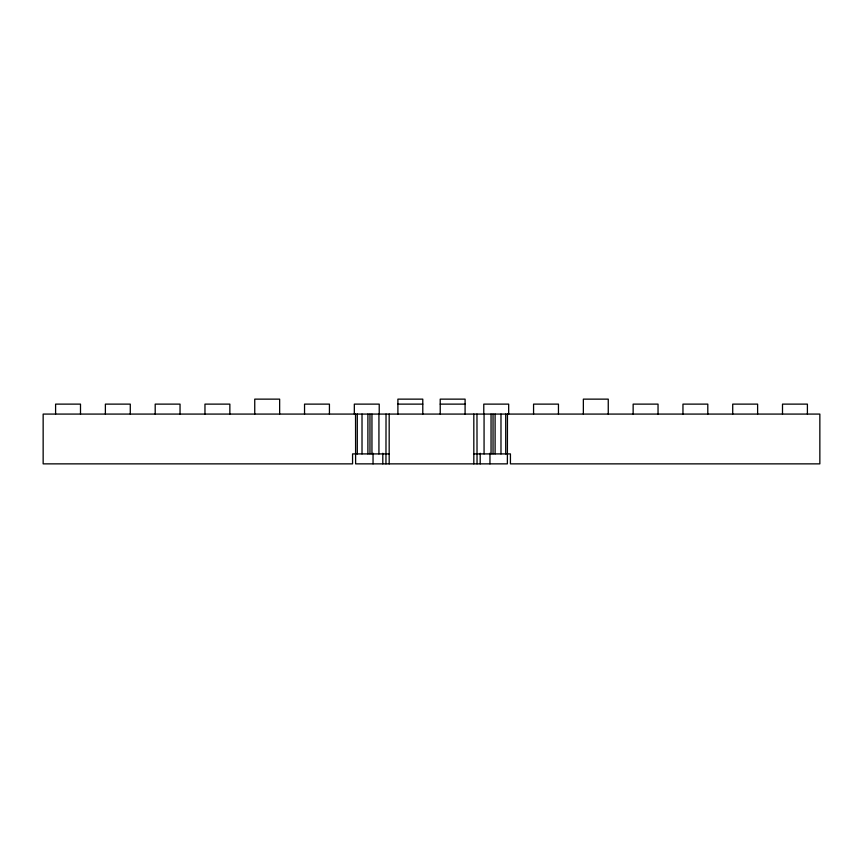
<?xml version="1.0" encoding="UTF-8"?>
<svg xmlns="http://www.w3.org/2000/svg" width="863" height="863" viewBox="0 0 863 863"><rect width="100%" height="100%" fill="white"/><g stroke="black" fill="none" stroke-linecap="round" stroke-linejoin="round"><path stroke-width="1.29" d="M397.897 404.121L422.784 404.121M440.216 404.121L465.103 404.121M389.181 453.906L352.568 453.906L352.568 463.863L43.15 463.863L43.15 414.078L819.85 414.078L819.85 463.863L510.432 463.863L510.432 453.906L473.819 453.906M807.401 414.078L807.401 404.121L782.504 404.121L782.504 414.078M757.617 414.078L757.617 404.121L732.719 404.121L732.719 414.078M707.8 414.078L707.8 404.121L682.957 404.121L682.957 414.078M658.038 414.078L658.038 404.121L633.14 404.121L633.14 414.078M608.253 414.078L608.253 399.138L583.356 399.138L583.356 414.078M558.458 414.078L558.458 404.121L533.571 404.121L533.571 414.078M508.674 414.078L508.674 404.121L483.776 404.121L483.776 414.078M507.466 414.078L507.379 463.863L355.621 463.863L355.534 414.078M505.707 414.078L505.707 453.906M500.982 414.078L500.982 453.906M495.103 414.078L495.103 453.906M493.032 414.078L493.032 453.906M491.047 414.078L491.047 453.906M489.957 453.237L489.957 463.863M484.067 414.078L484.067 453.906M480.195 453.237L480.195 463.863M476.969 414.078L477.045 463.863M473.819 414.078L473.819 463.863M465.081 414.078L465.103 399.138L440.216 399.138L440.238 414.078M422.784 414.078L422.784 399.138L397.897 399.138L397.897 414.078M389.181 414.078L389.181 463.863M386.031 414.078L385.955 463.863M382.805 453.237L382.805 463.863M379.224 414.078L379.224 404.121L354.326 404.121L354.326 414.078M378.933 414.078L378.933 453.906M373.043 453.237L373.043 463.863M371.953 414.078L371.953 453.906M369.968 414.078L369.968 453.906M367.897 414.078L367.897 453.906M362.018 414.078L362.018 453.906M357.293 414.078L357.293 453.906M329.429 414.078L329.429 404.121L304.542 404.121L304.542 414.078M279.644 414.078L279.644 399.138L254.747 399.138L254.747 414.078M229.86 414.078L229.86 404.121L204.963 404.121L204.963 414.078M180.043 414.078L180.043 404.121L155.2 404.121L155.2 414.078M130.281 414.078L130.281 404.121L105.383 404.121L105.383 414.078M80.496 414.078L80.496 404.121L55.599 404.121L55.599 414.078"/></g></svg>
